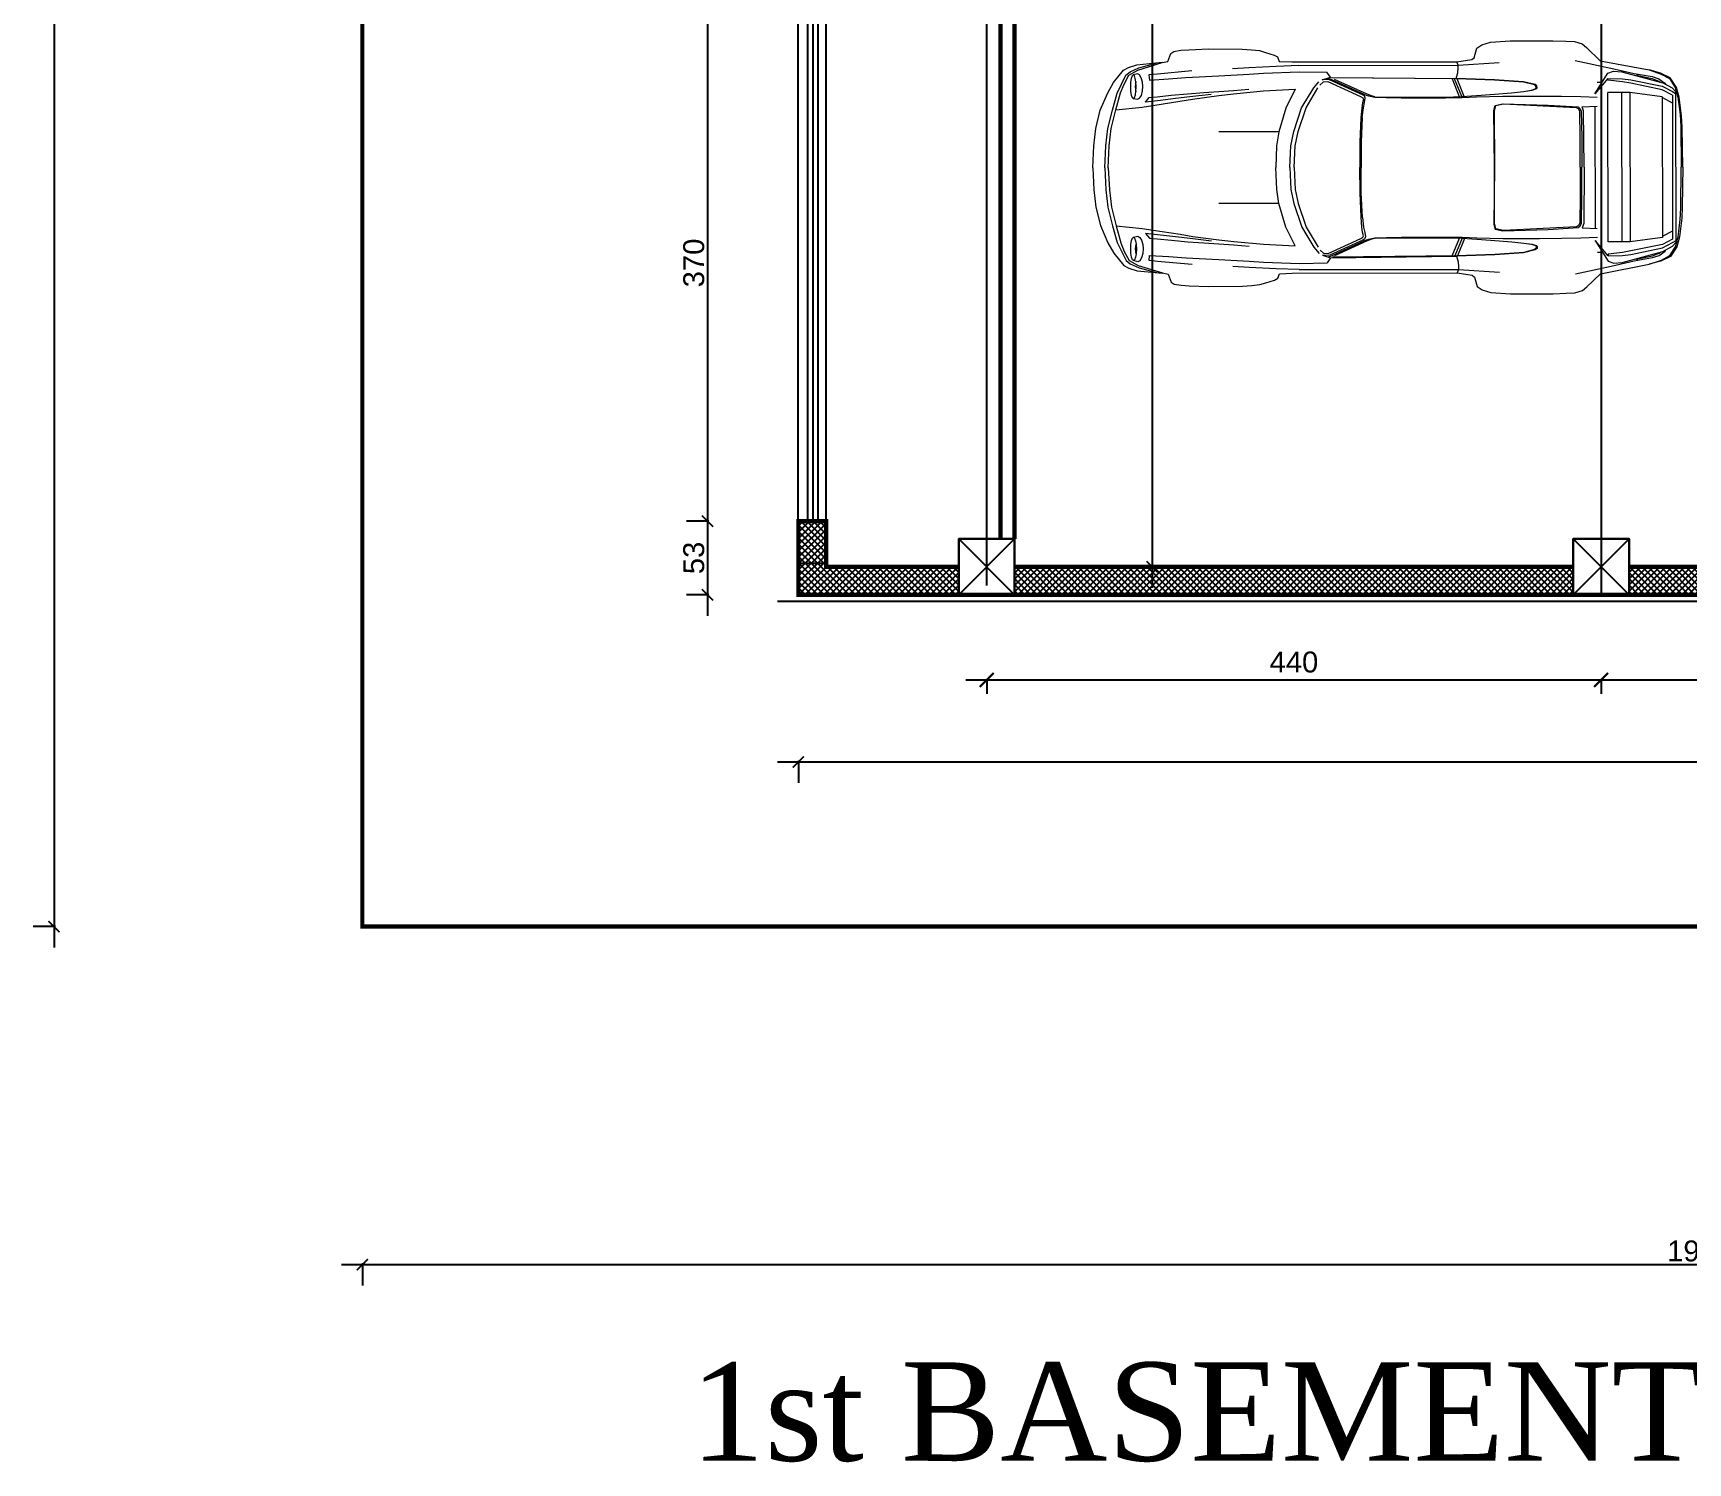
# Model space of a CAD drawing. Extents: x 250879 to 348495, y -51522 to -9360.
# Drawn here: x 301446 to 302632, y -24153 to -23128 of the extents above; entities that cross this region are included whole.
import ezdxf

# ---------------------------------------------------------------- set-up
doc = ezdxf.new("R2010")
doc.units = 0
doc.layers.get('0').update_dxf_attribs({"linetype": 'CONTINUOUS'})
doc.layers.get('DEFPOINTS').update_dxf_attribs({"color": 9, "linetype": 'CONTINUOUS'})
doc.layers.add('A-text finishing', color=6, linetype='CONTINUOUS', lineweight=13)
doc.layers.add('FIGURES', color=153, linetype='CONTINUOUS', lineweight=0)
for name, color, linetype in [('AXIS', 1, 'CONTINUOUS'), ('COLUMN', 5, 'CONTINUOUS'), ('FURNITURE', 4, 'CONTINUOUS'), ('TEXT', 3, 'CONTINUOUS'), ('WALL', 7, 'CONTINUOUS'), ('WALL1', 2, 'CONTINUOUS')]:
    doc.layers.add(name, color=color, linetype=linetype)
doc.styles.get("Standard").update_dxf_attribs({"font": 'sanss___.ttf', "height": 15})
doc.styles.add('style2', font='romantic.ttf', dxfattribs={"height": 50})
doc.dimstyles.get("Standard").update_dxf_attribs({"dimtxt": 15, "dimasz": 10, "dimexe": 10, "dimexo": 30, "dimgap": 5, "dimtad": 1, "dimdec": 0, "dimdsep": 46, "dimtxsty": 'Standard', "dimblk1": 'ARCHTICK', "dimblk2": 'ARCHTICK', "dimsah": 1, "dimcen": 2.5, "dimdle": 15, "dimclrd": 3, "dimclre": 3, "dimclrt": 3, "dimazin": 0, "dimtfac": 1, "dimtdec": 0, "dimtmove": 2, "dimatfit": 2, "dimldrblk": 'ARCHTICK', "dimfxl": 1.0455, "dimfxlon": 1, "dimtolj": 1, "dimtzin": 0, "dimarcsym": 0})
doc.dimstyles.new('STANDARD$0', dxfattribs={"dimscale": 0, "dimtxt": 12, "dimasz": 8, "dimexe": 15, "dimexo": 0.0625, "dimgap": 2, "dimtad": 1, "dimdec": 0, "dimzin": 0, "dimdsep": 46, "dimtxsty": 'Standard', "dimblk1": 'ARCHTICK', "dimblk2": 'ARCHTICK', "dimsah": 1, "dimcen": 0.09, "dimdle": 15, "dimclrd": 3, "dimclre": 3, "dimclrt": 3, "dimazin": 0, "dimtfac": 1, "dimtdec": 0, "dimtofl": 0, "dimtmove": 1, "dimatfit": 3, "dimldrblk": 'ARCHTICK', "dimfxl": 1.0455, "dimfxlon": 1, "dimtolj": 1, "dimtzin": 0, "dimarcsym": 0})

# ---------------------------------------------------------------- blocks, each defined once
blk = doc.blocks.new('_ARCHTICK')
at = {"color": 0, "linetype": 'ByBlock', "const_width": 0.15}
blk.add_lwpolyline([(-0.5, -0.5), (0.5, 0.5)], dxfattribs=at)
blk = doc.blocks.new('*D109')
at = {"layer": 'DEFPOINTS', "color": 0, "linetype": 'ByBlock', "ltscale": 3, "transparency": 16777216}
for p in [(302129.4, -23583.9), (302569.8, -23583.9), (302569.8, -23591.7)]:
    blk.add_point(p, dxfattribs=at)
at = {"layer": 'WALL1', "color": 3, "linetype": 'ByBlock', "lineweight": -2, "ltscale": 3, "transparency": 16777216}
for p, q in [((302114.4, -23591.7), (302584.8, -23591.7)), ((302129.4, -23591.7), (302129.4, -23601.7)), ((302569.8, -23591.7), (302569.8, -23601.7))]:
    blk.add_line(p, q, dxfattribs=at)
at = {"layer": 'WALL1', "color": 3, "linetype": 'ByBlock', "lineweight": -2, "ltscale": 3, "transparency": 16777216, "xscale": 10, "yscale": 10, "zscale": 10, "rotation": 180}
blk.add_blockref('_ARCHTICK', (302129.4, -23591.7), dxfattribs=at)
at = {"layer": 'WALL1', "color": 3, "linetype": 'ByBlock', "lineweight": -2, "ltscale": 3, "transparency": 16777216, "xscale": 10, "yscale": 10, "zscale": 10}
blk.add_blockref('_ARCHTICK', (302569.8, -23591.7), dxfattribs=at)
at = {"layer": 'WALL1', "color": 3, "linetype": 'ByBlock', "ltscale": 3, "transparency": 16777216, "insert": (302349.6, -23579), "char_height": 15, "attachment_point": 5}
blk.add_mtext('\\A1;440', dxfattribs=at)
blk = doc.blocks.new('*D110')
at = {"layer": 'DEFPOINTS', "color": 0, "linetype": 'ByBlock', "ltscale": 3, "transparency": 16777216}
for p in [(302569.8, -23583.9), (303210.1, -23591.7), (303210.1, -23591.7)]:
    blk.add_point(p, dxfattribs=at)
at = {"layer": 'WALL1', "color": 3, "linetype": 'ByBlock', "lineweight": -2, "ltscale": 3, "transparency": 16777216}
for p, q in [((303210.1, -23591.7), (303210.1, -23581.7)), ((302554.8, -23591.7), (303225.1, -23591.7)), ((302569.8, -23591.7), (302569.8, -23601.7))]:
    blk.add_line(p, q, dxfattribs=at)
at = {"layer": 'WALL1', "color": 3, "linetype": 'ByBlock', "lineweight": -2, "ltscale": 3, "transparency": 16777216, "xscale": 10, "yscale": 10, "zscale": 10, "rotation": 180}
blk.add_blockref('_ARCHTICK', (302569.8, -23591.7), dxfattribs=at)
at = {"layer": 'WALL1', "color": 3, "linetype": 'ByBlock', "lineweight": -2, "ltscale": 3, "transparency": 16777216, "xscale": 10, "yscale": 10, "zscale": 10}
blk.add_blockref('_ARCHTICK', (303210.1, -23591.7), dxfattribs=at)
at = {"layer": 'WALL1', "color": 3, "linetype": 'ByBlock', "ltscale": 3, "transparency": 16777216, "insert": (302890, -23578.9), "char_height": 15, "attachment_point": 5}
blk.add_mtext('\\A1;640', dxfattribs=at)
blk = doc.blocks.new('AXISG')
at = {"layer": 'AXIS'}
for p, q in [((305954.9, -19949.2), (305954.9, -23524.1)), ((306395.4, -19949.2), (306395.4, -23531.7))]:
    blk.add_line(p, q, dxfattribs=at)
blk = doc.blocks.new('*D23')
at = {"layer": 'DEFPOINTS', "color": 0, "linetype": 'Continuous', "transparency": 16777216}
for p in [(157318.4, -32835.7), (157097.4, -36546.7), (157318.4, -36546.7)]:
    blk.add_point(p, dxfattribs=at)
at = {"layer": 'WALL', "color": 3, "linetype": 'Continuous', "lineweight": -2, "transparency": 16777216}
for p, q in [((157097.4, -32820.7), (157097.4, -36561.7)), ((157098.5, -32835.7), (157082.4, -32835.7)), ((157098.5, -36546.7), (157082.4, -36546.7))]:
    blk.add_line(p, q, dxfattribs=at)
at = {"layer": 'WALL', "color": 3, "linetype": 'Continuous', "lineweight": -2, "transparency": 16777216, "xscale": 8, "yscale": 8, "zscale": 8}
for p, rotation in [((157097.4, -32835.7), 90), ((157097.4, -36546.7), 270)]:
    blk.add_blockref('_ARCHTICK', p, dxfattribs=dict(at, rotation=rotation))
at = {"layer": 'WALL', "color": 3, "linetype": 'Continuous', "transparency": 16777216, "insert": (157087.7, -34691.2), "char_height": 15, "attachment_point": 5, "rotation": 90}
blk.add_mtext('\\A1;3711', dxfattribs=at)
blk = doc.blocks.new('*D24')
at = {"layer": 'DEFPOINTS', "color": 0, "linetype": 'Continuous', "transparency": 16777216}
for p in [(157318.4, -36546.7), (159235.4, -36546.7), (159235.4, -36789)]:
    blk.add_point(p, dxfattribs=at)
at = {"layer": 'WALL', "color": 3, "linetype": 'Continuous', "lineweight": -2, "transparency": 16777216}
for p, q in [((157303.4, -36789), (159250.4, -36789)), ((157318.4, -36788), (157318.4, -36804)), ((159235.4, -36788), (159235.4, -36804))]:
    blk.add_line(p, q, dxfattribs=at)
at = {"layer": 'WALL', "color": 3, "linetype": 'Continuous', "lineweight": -2, "transparency": 16777216, "xscale": 8, "yscale": 8, "zscale": 8, "rotation": 180}
blk.add_blockref('_ARCHTICK', (157318.4, -36789), dxfattribs=at)
at = {"layer": 'WALL', "color": 3, "linetype": 'Continuous', "lineweight": -2, "transparency": 16777216, "xscale": 8, "yscale": 8, "zscale": 8}
blk.add_blockref('_ARCHTICK', (159235.4, -36789), dxfattribs=at)
at = {"layer": 'WALL', "color": 3, "linetype": 'Continuous', "transparency": 16777216, "insert": (158276.9, -36779.3), "char_height": 15, "attachment_point": 5}
blk.add_mtext('\\A1;1917', dxfattribs=at)
blk = doc.blocks.new('XREF1$0$02PCAR09')
at = {"color": 0, "linetype": 'ByBlock'}
for p, q in [((-139.39, 33.77), (-143.26, 30.05)), ((-138.14, 34.83), (-139.39, 33.77)), ((-136.04, 35.43), (-138.14, 34.83)), ((-133.57, 35.58), (-136.04, 35.43)), ((-129.86, 35.7), (-133.57, 35.58)), ((-117.88, 35.7), (-129.86, 35.7)), ((-112.33, 35.34), (-117.88, 35.7)), ((-109.85, 34.59), (-112.33, 35.34)), ((-108.47, 33.6), (-109.85, 34.59)), ((-107.73, 30.95), (-108.47, 33.6)), ((-47.09, 33.02), (-48.85, 32.53)), ((-44.85, 33.29), (-47.09, 33.02)), ((-42.26, 33.45), (-44.85, 33.29)), ((-32.75, 33.53), (-42.26, 33.45)), ((-27.18, 33.31), (-32.75, 33.53)), ((-24.96, 33.14), (-27.18, 33.31)), ((-22.98, 32.83), (-24.96, 33.14)), ((-22.13, 32.24), (-22.98, 32.83)), ((-143.26, 30.05), (-157.04, 27.42)), ((-136.16, 30.07), (-146.25, 27.9)), ((-103.18, 28.82), (-114.79, 29.59)), ((-107, 30.43), (-107.73, 30.95)), ((-102.8, 29.76), (-107, 30.43)), ((-103.18, 28.82), (-102.8, 29.76)), ((-58.2, 28.79), (-103.18, 28.82)), ((-103.18, 28.09), (-103.18, 28.82)), ((-103.06, 26.7), (-103.18, 28.09)), ((-56.22, 29.83), (-102.8, 29.76)), ((-58.2, 28.77), (-51.78, 28.55)), ((-52.64, 29.95), (-56.22, 29.83)), ((-52.16, 31.23), (-52.64, 29.95)), ((-51.29, 31.76), (-52.16, 31.23)), ((-51.78, 28.55), (-44.15, 28.14)), ((-48.85, 32.53), (-51.29, 31.76)), ((-44.15, 28.14), (-39.54, 27.93)), ((-21.22, 30), (-22.13, 32.24)), ((-19.65, 29.66), (-21.22, 30)), ((-12.48, 29.04), (-19.65, 29.78)), ((-12.79, 27.56), (-19.65, 29.66)), ((-13.04, 28.18), (-17.96, 29.55)), ((-10.59, 27.09), (-13.04, 28.18)), ((-10.14, 28.29), (-12.48, 29.04)), ((-8.78, 27.56), (-10.14, 28.29)), ((-164.79, 22.49), (-162.98, 25.22)), ((-162.81, 24.98), (-164.42, 22.49)), ((-160.88, 23.8), (-163.6, 22.32)), ((-162.98, 25.22), (-160.29, 26.5)), ((-160.49, 26.23), (-162.81, 24.98)), ((-161.5, 23.73), (-161.74, 23.33)), ((-159.78, 24.91), (-161.5, 23.73)), ((-149.39, 26.87), (-160.88, 23.8)), ((-151.85, 24.65), (-160.77, 22.81)), ((-160.77, 21.82), (-151.85, 23.66)), ((-157.04, 27.42), (-160.49, 26.23)), ((-160.29, 26.5), (-157.04, 27.42)), ((-159.78, 24.24), (-160.17, 23.99)), ((-157.91, 25.53), (-159.78, 24.91)), ((-157.91, 25.01), (-159.78, 24.24)), ((-152.81, 26.43), (-157.91, 25.53)), ((-153.83, 25.85), (-157.91, 25.01)), ((-153.47, 26.28), (-153.83, 25.85)), ((-146.25, 27.9), (-152.81, 26.43)), ((-149.51, 24.91), (-151.85, 24.65)), ((-151.85, 23.66), (-149.51, 24.04)), ((-145.43, 25.03), (-149.51, 24.91)), ((-149.51, 24.04), (-145.43, 24.53)), ((-147.04, 27.13), (-149.39, 26.87)), ((-145.43, 26.52), (-147.04, 27.13)), ((-141.73, 20.71), (-145.43, 26.52)), ((-145.43, 25.03), (-141.73, 20.73)), ((-145.43, 24.53), (-145.43, 25.03)), ((-142.39, 24.02), (-143.85, 23.95)), ((-124.86, 23.34), (-121.58, 24.14)), ((-124.69, 23.22), (-121.6, 24.01)), ((-121.6, 24.01), (-113.44, 24.57)), ((-121.58, 24.14), (-113.44, 24.69)), ((-113.44, 24.69), (-102.68, 25.08)), ((-113.44, 24.57), (-102.68, 24.96)), ((-104.9, 20.03), (-102.9, 24.96)), ((-104.22, 19.99), (-102.17, 24.96)), ((-101.45, 24.96), (-103.47, 19.98)), ((-102.68, 25.44), (-103.06, 26.7)), ((-67.1, 25.44), (-102.68, 25.06)), ((-102.68, 25.08), (-102.68, 25.44)), ((-102.68, 24.94), (-67.65, 25.32)), ((-102.68, 25.06), (-102.68, 24.94)), ((-77.45, 20.66), (-68.24, 24.88)), ((-67.39, 24.89), (-76.59, 20.66)), ((-76.17, 20.52), (-66.86, 24.77)), ((-66.4, 24.24), (-75.65, 20.03)), ((-66.42, 25.2), (-67.39, 24.89)), ((-67.1, 25.46), (-66.11, 26.89)), ((-67.1, 25.54), (-67.1, 25.54)), ((-64.81, 24.72), (-67.1, 25.46)), ((-66.86, 24.77), (-65.78, 24.81)), ((-65.14, 24.16), (-66.4, 24.24)), ((-58.32, 27.06), (-66.11, 26.89)), ((-65.78, 24.81), (-64.81, 24.72)), ((-64.13, 23.29), (-65.14, 24.16)), ((-62.4, 22.49), (-63.89, 24.21)), ((-48.2, 26.63), (-58.32, 27.06)), ((-44.15, 26.41), (-48.2, 26.63)), ((-35.6, 25.95), (-44.15, 26.41)), ((-26.33, 25.46), (-35.6, 25.95)), ((-28.03, 27.35), (-18.29, 26.45)), ((-21.41, 25.08), (-26.33, 25.46)), ((-16.03, 24.72), (-21.41, 25.08)), ((-18.29, 26.45), (-15.88, 26.19)), ((-15.88, 26.19), (-16.03, 24.72)), ((-14.22, 22.91), (-14.12, 24.14)), ((-14.12, 24.14), (-13.76, 25.41)), ((-13.76, 25.41), (-13.28, 26.26)), ((-13.28, 26.26), (-12.67, 26.55)), ((-10.26, 26.19), (-12.79, 27.56)), ((-12.67, 26.55), (-11.49, 26.19)), ((-12.31, 22.86), (-12.22, 24.26)), ((-12.22, 24.26), (-12.07, 25.22)), ((-12.22, 24.26), (-12.04, 22.86)), ((-12.07, 25.22), (-11.81, 25.93)), ((-11.81, 25.93), (-11.49, 26.19)), ((-11.49, 26.19), (-11.18, 25.93)), ((-11.18, 25.93), (-10.93, 25.22)), ((-10.93, 25.22), (-10.74, 24.13)), ((-10.74, 24.13), (-10.69, 22.86)), ((-9.43, 26.13), (-10.59, 27.09)), ((-8.9, 23.63), (-10.26, 26.19)), ((-6.9, 21.08), (-9.43, 26.13)), ((-7.91, 21.15), (-8.9, 23.63)), ((-5.94, 24.09), (-8.78, 27.56)), ((-4.27, 21.14), (-5.94, 24.09)), ((-166.21, 14.44), (-165.56, 19.69)), ((-165.19, 19.69), (-165.8, 14.82)), ((-165.56, 19.69), (-164.79, 22.49)), ((-164.42, 22.49), (-165.19, 19.69)), ((-163.6, 22.32), (-164.59, 21.21)), ((-163.6, 21.32), (-164.59, 20.71)), ((-164.59, -21.21), (-164.59, 21.21)), ((-160.77, 22.81), (-163.6, 21.32)), ((-163.6, 20.33), (-160.77, 21.82)), ((-163.6, 20.33), (-163.6, -20.33)), ((-163.6, 18.05), (-160.88, 19.53)), ((-160.77, 19.82), (-151.61, 21.07)), ((-160.77, 19.82), (-160.77, -19.82)), ((-151.61, 21.07), (-151.61, -21.07)), ((-151.61, 21.07), (-145.43, 21.07)), ((-149.26, 21.07), (-149.26, -21.19)), ((-145.43, -21.07), (-145.43, 21.07)), ((-137.77, 19.96), (-142.39, 19.75)), ((-132.34, 20.03), (-137.77, 19.96)), ((-126.04, 20.1), (-132.34, 20.03)), ((-115.78, 20.11), (-126.04, 20.1)), ((-125.42, 22.45), (-125.37, 22.96)), ((-125.08, 22.11), (-125.42, 22.45)), ((-125.37, 22.96), (-124.86, 23.34)), ((-125.15, 22.43), (-125.13, 22.84)), ((-124.89, 22.11), (-125.15, 22.43)), ((-125.13, 22.84), (-124.69, 23.22)), ((-124.01, 21.73), (-125.08, 22.11)), ((-123.84, 21.73), (-124.89, 22.11)), ((-121.62, 21.38), (-124.01, 21.73)), ((-121.62, 21.38), (-123.84, 21.73)), ((-118.22, 21.03), (-121.62, 21.38)), ((-112.19, 20.51), (-118.22, 21.03)), ((-108.37, 19.87), (-115.78, 20.11)), ((-108.37, 20.23), (-112.19, 20.51)), ((-104.22, 19.99), (-108.37, 20.23)), ((-104.27, 19.73), (-108.37, 19.87)), ((-99.56, 19.65), (-104.27, 19.73)), ((-99.52, 19.84), (-104.22, 19.99)), ((-87.11, 19.64), (-99.56, 19.65)), ((-87.11, 19.87), (-99.52, 19.84)), ((-82.86, 19.87), (-87.11, 19.87)), ((-82.86, 19.72), (-87.11, 19.64)), ((-79.67, 19.98), (-82.86, 19.87)), ((-79.63, 19.86), (-82.86, 19.72)), ((-79.67, 19.96), (-78.74, 20.2)), ((-77.89, 20.2), (-79.63, 19.86)), ((-78.74, 20.2), (-77.45, 20.66)), ((-77.21, 20.44), (-77.89, 20.2)), ((-76.59, 20.66), (-77.21, 20.44)), ((-76.95, 19.52), (-76.71, 20.25)), ((-76.73, 18.37), (-76.95, 19.52)), ((-76.71, 20.25), (-76.17, 20.52)), ((-76.22, 19.69), (-76.44, 19.24)), ((-76.44, 19.24), (-76.15, 18.22)), ((-75.65, 20.03), (-76.22, 19.69)), ((-60.22, 16.82), (-63.6, 22.49)), ((-58.97, 16.82), (-62.4, 22.49)), ((-57.13, 22.11), (-54.53, 16.8)), ((-48.2, 21.63), (-57.13, 22.11)), ((-39.78, 20.85), (-48.2, 21.63)), ((-39.78, 21.75), (-44.12, 22.11)), ((-35.6, 21.46), (-39.78, 21.75)), ((-35.6, 20.37), (-39.78, 20.85)), ((-31.38, 21.21), (-35.6, 21.46)), ((-28.21, 19.38), (-35.6, 20.37)), ((-33.48, 20.69), (-27.45, 19.99)), ((-26.79, 20.88), (-31.38, 21.21)), ((-24.62, 18.78), (-28.21, 19.38)), ((-27.45, 19.99), (-23.36, 19.5)), ((-22.2, 20.45), (-26.79, 20.88)), ((-17.01, 17.6), (-24.62, 18.78)), ((-23.36, 19.5), (-19.12, 18.97)), ((-18.2, 20.06), (-22.2, 20.45)), ((-19.12, 18.97), (-14.89, 18.51)), ((-16, 19.87), (-18.2, 20.06)), ((-14.89, 18.51), (-16, 19.87)), ((-14.12, 21.68), (-14.22, 22.91)), ((-13.76, 20.44), (-14.12, 21.68)), ((-13.28, 19.65), (-13.76, 20.44)), ((-12.67, 19.33), (-13.28, 19.65)), ((-11.49, 19.6), (-12.67, 19.33)), ((-12.24, 21.56), (-12.31, 22.86)), ((-12.04, 22.86), (-12.24, 21.56)), ((-12.07, 20.57), (-12.24, 21.58)), ((-11.81, 19.84), (-12.07, 20.57)), ((-11.49, 19.6), (-11.81, 19.84)), ((-11.18, 19.81), (-11.49, 19.6)), ((-10.93, 20.51), (-11.18, 19.81)), ((-10.74, 21.58), (-10.93, 20.51)), ((-10.69, 22.86), (-10.74, 21.58)), ((-6.56, 16.32), (-7.91, 21.15)), ((-5.57, 16.32), (-6.9, 21.08)), ((-2.17, 16.31), (-4.27, 21.14)), ((-166.35, 11.22), (-166.21, 14.44)), ((-165.8, 14.82), (-165.94, 11.59)), ((-138.14, 17.06), (-142.38, 17.26)), ((-141.73, 17.26), (-141.73, -17.16)), ((-138.66, 0), (-138.57, 15.9)), ((-138.57, 15.9), (-138.14, 17.06)), ((-137.9, 15.9), (-138.04, 8.28)), ((-137.51, 16.58), (-137.9, 15.9)), ((-137.56, 8.16), (-137.48, 15.78)), ((-136.98, 17.01), (-137.51, 16.58)), ((-137.48, 15.78), (-137.08, 16.44)), ((-137.08, 16.44), (-136.55, 16.78)), ((-128.55, 17.52), (-136.98, 17.01)), ((-136.55, 16.78), (-115.95, 17.82)), ((-115.76, 17.94), (-128.55, 17.52)), ((-115.95, 17.82), (-113.73, 17.36)), ((-113.56, 17.48), (-115.76, 17.94)), ((-113.73, 17.36), (-113.35, 15.95)), ((-113.2, 16.07), (-113.56, 17.48)), ((-113.4, -0.02), (-113.2, 16.07)), ((-113.35, 15.95), (-113.4, 0.02)), ((-76.42, 16.82), (-76.73, 18.37)), ((-76.1, 14.07), (-76.42, 16.82)), ((-76.15, 18.22), (-75.93, 16.82)), ((-76.1, 14.07), (-75.74, 7.15)), ((-75.93, 16.82), (-75.72, 13.98)), ((-60.22, 16.82), (-60.22, 16.82)), ((-58, 10.14), (-60.22, 16.82)), ((-56.75, 10.14), (-58.97, 16.82)), ((-54.53, 16.8), (-52.55, 10.14)), ((-13.95, 17.11), (-17.01, 17.6)), ((-6.56, 16.32), (-13.95, 17.11)), ((-5.26, 11.13), (-6.56, 16.32)), ((-4.27, 11.13), (-5.57, 16.32)), ((-0.87, 11.13), (-2.17, 16.31)), ((-166.57, 0.02), (-166.35, 11.22)), ((-165.94, 11.59), (-166.08, 0)), ((-75.72, 13.98), (-75.43, 7.15)), ((-57.13, 6.18), (-58, 10.14)), ((-55.9, 6.18), (-56.75, 10.14)), ((-52.55, 10.14), (-44.12, 10.09)), ((-52.55, 10.14), (-51.92, 6.18)), ((-44.12, 10.09), (-35.6, 10.09)), ((-4.7, 6.2), (-5.26, 11.13)), ((-3.7, 6.2), (-4.27, 11.13)), ((-0.31, 6.18), (-0.87, 11.13)), ((-138.04, 8.28), (-138.04, 0)), ((-137.56, 0), (-137.56, 8.16)), ((-75.74, 7.15), (-75.77, 0)), ((-75.43, 7.15), (-75.4, 0)), ((-56.89, 0), (-57.13, 6.18)), ((-55.64, 0), (-55.9, 6.18)), ((-51.92, 6.18), (-51.68, 0)), ((-4.39, 0), (-4.7, 6.2)), ((-3.4, 0), (-3.7, 6.2)), ((0, 0), (-0.31, 6.18)), ((-165.94, -11.59), (-166.08, 0)), ((-138.66, 0), (-138.57, -15.9)), ((-138.04, -8.28), (-138.04, 0)), ((-137.56, 0), (-137.56, -8.16)), ((-113.4, 0.02), (-113.2, -16.07)), ((-75.74, -7.15), (-75.77, 0)), ((-75.43, -7.15), (-75.4, 0)), ((-56.89, 0), (-57.13, -6.18)), ((-55.64, 0), (-55.9, -6.18)), ((-51.92, -6.18), (-51.68, 0)), ((-4.39, 0), (-4.7, -6.2)), ((-3.4, 0), (-3.7, -6.2)), ((0, 0), (-0.31, -6.18)), ((-166.57, -0.02), (-166.35, -11.22)), ((-113.35, -15.95), (-113.4, -0.02)), ((-137.9, -15.9), (-138.04, -8.28)), ((-137.56, -8.16), (-137.48, -15.78)), ((-76.1, -14.07), (-75.74, -7.15)), ((-75.72, -13.98), (-75.43, -7.15)), ((-57.13, -6.18), (-58, -10.14)), ((-55.9, -6.18), (-56.75, -10.14)), ((-52.55, -10.14), (-51.92, -6.18)), ((-4.7, -6.2), (-5.26, -11.13)), ((-3.7, -6.2), (-4.27, -11.13)), ((-0.31, -6.18), (-0.87, -11.13)), ((-166.35, -11.22), (-166.21, -14.44)), ((-165.8, -14.82), (-165.94, -11.59)), ((-75.93, -16.82), (-75.72, -13.98)), ((-58, -10.14), (-60.22, -16.82)), ((-56.75, -10.14), (-58.97, -16.82)), ((-54.53, -16.8), (-52.55, -10.14)), ((-52.55, -10.14), (-44.12, -10.09)), ((-44.12, -10.09), (-35.6, -10.09)), ((-5.26, -11.13), (-6.56, -16.32)), ((-4.27, -11.13), (-5.57, -16.32)), ((-0.87, -11.13), (-2.17, -16.31)), ((-166.21, -14.44), (-165.56, -19.69)), ((-165.19, -19.69), (-165.8, -14.82)), ((-163.6, -18.05), (-160.88, -19.53)), ((-138.14, -17.06), (-142.38, -17.26)), ((-138.57, -15.9), (-138.14, -17.06)), ((-137.51, -16.58), (-137.9, -15.9)), ((-136.98, -17.01), (-137.51, -16.58)), ((-137.48, -15.78), (-137.08, -16.44)), ((-137.08, -16.44), (-136.55, -16.78)), ((-128.55, -17.52), (-136.98, -17.01)), ((-136.55, -16.78), (-115.95, -17.82)), ((-115.76, -17.94), (-128.55, -17.52)), ((-115.95, -17.82), (-113.73, -17.36)), ((-113.56, -17.48), (-115.76, -17.94)), ((-113.73, -17.36), (-113.35, -15.95)), ((-113.2, -16.07), (-113.56, -17.48)), ((-76.73, -18.37), (-76.95, -19.52)), ((-76.42, -16.82), (-76.73, -18.37)), ((-76.44, -19.24), (-76.15, -18.22)), ((-76.1, -14.07), (-76.42, -16.82)), ((-76.15, -18.22), (-75.93, -16.82)), ((-60.22, -16.82), (-63.6, -22.49)), ((-58.97, -16.82), (-62.4, -22.49)), ((-60.22, -16.82), (-60.22, -16.82)), ((-57.13, -22.11), (-54.53, -16.8)), ((-17.01, -17.6), (-24.62, -18.78)), ((-19.12, -18.97), (-14.89, -18.51)), ((-13.95, -17.11), (-17.01, -17.6)), ((-14.89, -18.51), (-16, -19.87)), ((-6.56, -16.32), (-13.95, -17.11)), ((-6.56, -16.32), (-7.91, -21.15)), ((-5.57, -16.32), (-6.9, -21.08)), ((-2.17, -16.31), (-4.27, -21.14)), ((-165.56, -19.69), (-164.79, -22.49)), ((-164.42, -22.49), (-165.19, -19.69)), ((-164.79, -22.49), (-162.98, -25.22)), ((-163.6, -21.32), (-164.59, -20.71)), ((-163.6, -22.32), (-164.59, -21.21)), ((-162.81, -24.98), (-164.42, -22.49)), ((-163.6, -20.33), (-160.77, -21.82)), ((-160.77, -22.81), (-163.6, -21.32)), ((-160.88, -23.8), (-163.6, -22.32)), ((-161.5, -23.73), (-161.74, -23.33)), ((-160.77, -19.82), (-151.61, -21.07)), ((-160.77, -21.82), (-151.85, -23.66)), ((-151.85, -24.65), (-160.77, -22.81)), ((-151.61, -21.07), (-145.43, -21.07)), ((-141.73, -20.71), (-145.43, -26.52)), ((-145.43, -25.03), (-141.73, -20.73)), ((-137.77, -19.96), (-142.39, -19.75)), ((-132.34, -20.03), (-137.77, -19.96)), ((-126.04, -20.1), (-132.34, -20.03)), ((-115.78, -20.11), (-126.04, -20.1)), ((-125.08, -22.11), (-125.42, -22.45)), ((-125.42, -22.45), (-125.37, -22.96)), ((-125.37, -22.96), (-124.86, -23.34)), ((-124.89, -22.11), (-125.15, -22.43)), ((-125.15, -22.43), (-125.13, -22.84)), ((-125.13, -22.84), (-124.69, -23.22)), ((-124.01, -21.73), (-125.08, -22.11)), ((-123.84, -21.73), (-124.89, -22.11)), ((-124.86, -23.34), (-121.58, -24.14)), ((-124.69, -23.22), (-121.6, -24.01)), ((-121.62, -21.38), (-124.01, -21.73)), ((-121.62, -21.38), (-123.84, -21.73)), ((-118.22, -21.03), (-121.62, -21.38)), ((-112.19, -20.51), (-118.22, -21.03)), ((-108.37, -19.87), (-115.78, -20.11)), ((-108.37, -20.23), (-112.19, -20.51)), ((-104.27, -19.73), (-108.37, -19.87)), ((-104.22, -19.99), (-108.37, -20.23)), ((-104.9, -20.03), (-102.9, -24.96)), ((-99.56, -19.65), (-104.27, -19.73)), ((-99.52, -19.84), (-104.22, -19.99)), ((-104.22, -19.99), (-102.17, -24.96)), ((-101.45, -24.96), (-103.47, -19.98)), ((-87.11, -19.64), (-99.56, -19.65)), ((-87.11, -19.87), (-99.52, -19.84)), ((-82.86, -19.72), (-87.11, -19.64)), ((-82.86, -19.87), (-87.11, -19.87)), ((-79.63, -19.86), (-82.86, -19.72)), ((-79.67, -19.98), (-82.86, -19.87)), ((-79.67, -19.96), (-78.74, -20.2)), ((-77.89, -20.2), (-79.63, -19.86)), ((-78.74, -20.2), (-77.45, -20.66)), ((-77.21, -20.44), (-77.89, -20.2)), ((-77.45, -20.66), (-68.24, -24.88)), ((-76.59, -20.66), (-77.21, -20.44)), ((-76.95, -19.52), (-76.71, -20.25)), ((-76.71, -20.25), (-76.17, -20.52)), ((-67.39, -24.89), (-76.59, -20.66)), ((-76.22, -19.69), (-76.44, -19.24)), ((-75.65, -20.03), (-76.22, -19.69)), ((-76.17, -20.52), (-66.86, -24.77)), ((-66.4, -24.24), (-75.65, -20.03)), ((-64.13, -23.29), (-65.14, -24.16)), ((-62.4, -22.49), (-63.89, -24.21)), ((-48.2, -21.63), (-57.13, -22.11)), ((-39.78, -20.85), (-48.2, -21.63)), ((-39.78, -21.75), (-44.12, -22.11)), ((-35.6, -20.37), (-39.78, -20.85)), ((-35.6, -21.46), (-39.78, -21.75)), ((-28.21, -19.38), (-35.6, -20.37)), ((-31.38, -21.21), (-35.6, -21.46)), ((-33.48, -20.69), (-27.45, -19.99)), ((-26.79, -20.88), (-31.38, -21.21)), ((-24.62, -18.78), (-28.21, -19.38)), ((-27.45, -19.99), (-23.36, -19.5)), ((-22.2, -20.45), (-26.79, -20.88)), ((-23.36, -19.5), (-19.12, -18.97)), ((-18.2, -20.06), (-22.2, -20.45)), ((-16, -19.87), (-18.2, -20.06)), ((-14.12, -21.68), (-14.22, -22.91)), ((-14.22, -22.91), (-14.12, -24.14)), ((-13.76, -20.44), (-14.12, -21.68)), ((-13.28, -19.65), (-13.76, -20.44)), ((-12.67, -19.33), (-13.28, -19.65)), ((-11.49, -19.6), (-12.67, -19.33)), ((-12.24, -21.56), (-12.31, -22.86)), ((-12.31, -22.86), (-12.22, -24.26)), ((-12.07, -20.57), (-12.24, -21.58)), ((-12.04, -22.86), (-12.24, -21.56)), ((-12.22, -24.26), (-12.04, -22.86)), ((-11.81, -19.84), (-12.07, -20.57)), ((-11.49, -19.6), (-11.81, -19.84)), ((-11.18, -19.81), (-11.49, -19.6)), ((-10.93, -20.51), (-11.18, -19.81)), ((-10.74, -21.58), (-10.93, -20.51)), ((-10.69, -22.86), (-10.74, -21.58)), ((-10.74, -24.13), (-10.69, -22.86)), ((-6.9, -21.08), (-9.43, -26.13)), ((-7.91, -21.15), (-8.9, -23.63)), ((-4.27, -21.14), (-5.94, -24.09)), ((-162.98, -25.22), (-160.29, -26.5)), ((-160.49, -26.23), (-162.81, -24.98)), ((-159.78, -24.91), (-161.5, -23.73)), ((-149.39, -26.87), (-160.88, -23.8)), ((-157.04, -27.42), (-160.49, -26.23)), ((-160.29, -26.5), (-157.04, -27.42)), ((-159.78, -24.24), (-160.17, -23.99)), ((-157.91, -25.01), (-159.78, -24.24)), ((-157.91, -25.53), (-159.78, -24.91)), ((-153.83, -25.85), (-157.91, -25.01)), ((-152.81, -26.43), (-157.91, -25.53)), ((-143.26, -30.05), (-157.04, -27.42)), ((-153.47, -26.28), (-153.83, -25.85)), ((-146.25, -27.9), (-152.81, -26.43)), ((-151.85, -23.66), (-149.51, -24.04)), ((-149.51, -24.91), (-151.85, -24.65)), ((-149.51, -24.04), (-145.43, -24.53)), ((-145.43, -25.03), (-149.51, -24.91)), ((-147.04, -27.13), (-149.39, -26.87)), ((-145.43, -26.52), (-147.04, -27.13)), ((-136.16, -30.07), (-146.25, -27.9)), ((-145.43, -24.53), (-145.43, -25.03)), ((-142.39, -24.02), (-143.85, -23.95)), ((-121.6, -24.01), (-113.44, -24.57)), ((-121.58, -24.14), (-113.44, -24.69)), ((-113.44, -24.57), (-102.68, -24.96)), ((-113.44, -24.69), (-102.68, -25.08)), ((-103.06, -26.7), (-103.18, -28.09)), ((-102.68, -25.44), (-103.06, -26.7)), ((-102.68, -25.06), (-102.68, -24.94)), ((-102.68, -24.94), (-67.65, -25.32)), ((-67.1, -25.44), (-102.68, -25.06)), ((-102.68, -25.08), (-102.68, -25.44)), ((-66.42, -25.2), (-67.39, -24.89)), ((-64.81, -24.72), (-67.1, -25.46)), ((-67.1, -25.46), (-66.11, -26.89)), ((-67.1, -25.54), (-67.1, -25.54)), ((-66.86, -24.77), (-65.78, -24.81)), ((-65.14, -24.16), (-66.4, -24.24)), ((-58.32, -27.06), (-66.11, -26.89)), ((-65.78, -24.81), (-64.81, -24.72)), ((-48.2, -26.63), (-58.32, -27.06)), ((-44.15, -26.41), (-48.2, -26.63)), ((-35.6, -25.95), (-44.15, -26.41)), ((-44.15, -28.14), (-39.54, -27.93)), ((-26.33, -25.46), (-35.6, -25.95)), ((-28.03, -27.35), (-18.29, -26.45)), ((-21.41, -25.08), (-26.33, -25.46)), ((-16.03, -24.72), (-21.41, -25.08)), ((-12.79, -27.56), (-19.65, -29.66)), ((-18.29, -26.45), (-15.88, -26.19)), ((-15.88, -26.19), (-16.03, -24.72)), ((-14.12, -24.14), (-13.76, -25.41)), ((-13.76, -25.41), (-13.28, -26.26)), ((-13.28, -26.26), (-12.67, -26.55)), ((-10.59, -27.09), (-13.04, -28.18)), ((-10.26, -26.19), (-12.79, -27.56)), ((-12.67, -26.55), (-11.49, -26.19)), ((-12.22, -24.26), (-12.07, -25.22)), ((-12.07, -25.22), (-11.81, -25.93)), ((-11.81, -25.93), (-11.49, -26.19)), ((-11.49, -26.19), (-11.18, -25.93)), ((-11.18, -25.93), (-10.93, -25.22)), ((-10.93, -25.22), (-10.74, -24.13)), ((-9.43, -26.13), (-10.59, -27.09)), ((-8.9, -23.63), (-10.26, -26.19)), ((-8.78, -27.56), (-10.14, -28.29)), ((-5.94, -24.09), (-8.78, -27.56)), ((-139.39, -33.77), (-143.26, -30.05)), ((-103.18, -28.82), (-114.79, -29.59)), ((-107.73, -30.95), (-108.47, -33.6)), ((-107, -30.43), (-107.73, -30.95)), ((-102.8, -29.76), (-107, -30.43)), ((-103.18, -28.09), (-103.18, -28.82)), ((-58.2, -28.79), (-103.18, -28.82)), ((-103.18, -28.82), (-102.8, -29.76)), ((-56.22, -29.83), (-102.8, -29.76)), ((-58.2, -28.77), (-51.78, -28.55)), ((-52.64, -29.95), (-56.22, -29.83)), ((-52.16, -31.23), (-52.64, -29.95)), ((-51.29, -31.76), (-52.16, -31.23)), ((-51.78, -28.55), (-44.15, -28.14)), ((-48.85, -32.53), (-51.29, -31.76)), ((-47.09, -33.02), (-48.85, -32.53)), ((-22.13, -32.24), (-22.98, -32.83)), ((-21.22, -30), (-22.13, -32.24)), ((-19.65, -29.66), (-21.22, -30)), ((-12.48, -29.04), (-19.65, -29.78)), ((-13.04, -28.18), (-17.96, -29.55)), ((-10.14, -28.29), (-12.48, -29.04)), ((-138.14, -34.83), (-139.39, -33.77)), ((-136.04, -35.43), (-138.14, -34.83)), ((-133.57, -35.58), (-136.04, -35.43)), ((-129.86, -35.7), (-133.57, -35.58)), ((-117.88, -35.7), (-129.86, -35.7)), ((-112.33, -35.34), (-117.88, -35.7)), ((-109.85, -34.59), (-112.33, -35.34)), ((-108.47, -33.6), (-109.85, -34.59)), ((-44.85, -33.29), (-47.09, -33.02)), ((-42.26, -33.45), (-44.85, -33.29)), ((-32.75, -33.53), (-42.26, -33.45)), ((-27.18, -33.31), (-32.75, -33.53)), ((-24.96, -33.14), (-27.18, -33.31)), ((-22.98, -32.83), (-24.96, -33.14))]:
    blk.add_line(p, q, dxfattribs=at)
blk = doc.blocks.new('*D478')
at = {"layer": 'DEFPOINTS', "color": 0, "linetype": 'Continuous', "transparency": 16777216}
for p in [(301994.4, -23107.8), (301929.3, -23478), (301994.4, -23478)]:
    blk.add_point(p, dxfattribs=at)
at = {"layer": 'WALL', "color": 3, "linetype": 'Continuous', "lineweight": -2, "transparency": 16777216}
for p, q in [((301929.3, -23092.8), (301929.3, -23493)), ((301930.3, -23107.8), (301914.3, -23107.8)), ((301930.3, -23478), (301914.3, -23478))]:
    blk.add_line(p, q, dxfattribs=at)
at = {"layer": 'WALL', "color": 3, "linetype": 'Continuous', "lineweight": -2, "transparency": 16777216, "xscale": 8, "yscale": 8, "zscale": 8}
for p, rotation in [((301929.3, -23107.8), 90), ((301929.3, -23478), 270)]:
    blk.add_blockref('_ARCHTICK', p, dxfattribs=dict(at, rotation=rotation))
at = {"layer": 'WALL', "color": 3, "linetype": 'Continuous', "transparency": 16777216, "insert": (301919.5, -23292.9), "char_height": 15, "attachment_point": 5, "rotation": 90}
blk.add_mtext('\\A1;370', dxfattribs=at)
blk = doc.blocks.new('*D479')
at = {"layer": 'DEFPOINTS', "color": 0, "linetype": 'Continuous', "transparency": 16777216}
for p in [(301994.4, -23478), (301929.3, -23530.7), (301994.4, -23530.7)]:
    blk.add_point(p, dxfattribs=at)
at = {"layer": 'WALL', "color": 3, "linetype": 'Continuous', "lineweight": -2, "transparency": 16777216}
for p, q in [((301929.3, -23463), (301929.3, -23545.7)), ((301930.3, -23478), (301914.3, -23478)), ((301930.3, -23530.7), (301914.3, -23530.7))]:
    blk.add_line(p, q, dxfattribs=at)
at = {"layer": 'WALL', "color": 3, "linetype": 'Continuous', "lineweight": -2, "transparency": 16777216, "xscale": 8, "yscale": 8, "zscale": 8}
for p, rotation in [((301929.3, -23478), 90), ((301929.3, -23530.7), 270)]:
    blk.add_blockref('_ARCHTICK', p, dxfattribs=dict(at, rotation=rotation))
at = {"layer": 'WALL', "color": 3, "linetype": 'Continuous', "transparency": 16777216, "insert": (301919.5, -23504.3), "char_height": 15, "attachment_point": 5, "rotation": 90}
blk.add_mtext('\\A1;53', dxfattribs=at)
blk = doc.blocks.new('*D526')
at = {"layer": 'DEFPOINTS', "color": 0, "linetype": 'Continuous', "transparency": 16777216}
for p in [(302281.1, -21864.7), (302248, -23510.7), (302261.7, -23510.7)]:
    blk.add_point(p, dxfattribs=at)
at = {"layer": 'WALL', "color": 3, "linetype": 'Continuous', "lineweight": -2, "transparency": 16777216}
for p, q in [((302248, -21849.7), (302248, -23525.7)), ((302249.1, -21864.7), (302233, -21864.7)), ((302249.1, -23510.7), (302233, -23510.7))]:
    blk.add_line(p, q, dxfattribs=at)
at = {"layer": 'WALL', "color": 3, "linetype": 'Continuous', "lineweight": -2, "transparency": 16777216, "xscale": 8, "yscale": 8, "zscale": 8}
for p, rotation in [((302248, -21864.7), 90), ((302248, -23510.7), 270)]:
    blk.add_blockref('_ARCHTICK', p, dxfattribs=dict(at, rotation=rotation))
at = {"layer": 'WALL', "color": 3, "linetype": 'Continuous', "transparency": 16777216, "insert": (302238.3, -22687.7), "char_height": 15, "attachment_point": 5, "rotation": 90}
blk.add_mtext('\\A1;1646', dxfattribs=at)
blk = doc.blocks.new('*D540')
at = {"layer": 'DEFPOINTS', "color": 0, "linetype": 'Continuous', "transparency": 16777216}
for p in [(301994.4, -23530.7), (303737.5, -23530.7), (303737.5, -23650.5)]:
    blk.add_point(p, dxfattribs=at)
at = {"layer": 'WALL', "color": 3, "linetype": 'Continuous', "lineweight": -2, "transparency": 16777216}
for p, q in [((301979.4, -23650.5), (303752.5, -23650.5)), ((301994.4, -23649.5), (301994.4, -23665.5)), ((303737.5, -23649.5), (303737.5, -23665.5))]:
    blk.add_line(p, q, dxfattribs=at)
at = {"layer": 'WALL', "color": 3, "linetype": 'Continuous', "lineweight": -2, "transparency": 16777216, "xscale": 8, "yscale": 8, "zscale": 8, "rotation": 180}
blk.add_blockref('_ARCHTICK', (301994.4, -23650.5), dxfattribs=at)
at = {"layer": 'WALL', "color": 3, "linetype": 'Continuous', "lineweight": -2, "transparency": 16777216, "xscale": 8, "yscale": 8, "zscale": 8}
blk.add_blockref('_ARCHTICK', (303737.5, -23650.5), dxfattribs=at)
at = {"layer": 'WALL', "color": 3, "linetype": 'Continuous', "transparency": 16777216, "insert": (302865.9, -23640.8), "char_height": 15, "attachment_point": 5}
blk.add_mtext('\\A1;1743', dxfattribs=at)
blk = doc.blocks.new('site77')
at = {"layer": 'WALL', "linetype": 'Continuous', "const_width": 3}
blk.add_lwpolyline([(159633.4, -32835.7), (157318.4, -32835.7), (157318.4, -36546.7), (159235.4, -36546.7)], dxfattribs=at)
at = {"layer": 'WALL', "linetype": 'Continuous'}
dim = blk.add_linear_dim(base=(157097.4, -36546.7), p1=(157318.4, -32835.7), p2=(157318.4, -36546.7), angle=90, dimstyle='STANDARD$0', override={"dimscale": 1}, dxfattribs=at)
dim.commit()
dim.dimension.update_dxf_attribs({"geometry": '*D23', "text_midpoint": (157087.7, -34691.2)})
dim = blk.add_linear_dim(base=(159235.4, -36789), p1=(157318.4, -36546.7), p2=(159235.4, -36546.7), dimstyle='STANDARD$0', override={"dimscale": 1}, dxfattribs=at)
dim.commit()
dim.dimension.update_dxf_attribs({"geometry": '*D24', "text_midpoint": (158276.9, -36779.3)})

msp = doc.modelspace()

# ---------------------------------------------------------------- hatches: boundary and pattern name
at = {"layer": 'AXIS', "ltscale": 3}
h = msp.add_hatch(dxfattribs=at)
h.set_pattern_fill('ANSI37', color=256, style=0)
h.paths.add_polyline_path([(302109.35238, -23510.70422), (302014.35238, -23510.70422), (302014.35238, -23507.95419), (301994.35238, -23507.95419), (301994.35238, -23530.70422), (302109.35238, -23530.70422)])
h.paths.add_polyline_path([(302014.35238, -23477.95419), (301994.35238, -23477.95419), (301994.35238, -23507.95419), (302014.35238, -23507.95419)])
h.paths.add_polyline_path([(302549.82926, -23510.70422), (302149.35238, -23510.70422), (302149.35238, -23530.70422), (302549.82926, -23530.70422)])
h.paths.add_polyline_path([(302863.65805, -23510.70422), (302589.82926, -23510.70422), (302589.82926, -23530.70422), (302863.65805, -23530.70422)])
h.paths.add_polyline_path([(303190.14818, -23510.70422), (302889.98872, -23510.70422), (302889.98872, -23530.70422), (303190.14818, -23530.70422)])
h.paths.add_polyline_path([(302889.98872, -23510.70422), (302863.65805, -23510.70422), (302863.65805, -23530.70422), (302889.98872, -23530.70422)])

# ---------------------------------------------------------------- linework, layer by layer
at = {"layer": 'A-text finishing', "const_width": 3}
for points in [[(302139.35238, -23108.16214), (302139.35238, -23490.70422)], [(302149.35238, -23108.16214), (302149.35238, -23490.70422)]]:
    msp.add_lwpolyline(points, dxfattribs=at)
at = {"layer": 'AXIS'}
for p, q in [((302129.35238, -19501.49474), (302129.35238, -23524.12587)), ((302569.82926, -19501.49474), (302569.82926, -23531.69157))]:
    msp.add_line(p, q, dxfattribs=at)
at = {"layer": 'AXIS', "ltscale": 3}
for p, q in [((302149.35238, -23530.70422), (302109.35238, -23490.70422)), ((302109.35238, -23530.70422), (302149.35238, -23490.70422)), ((302589.82926, -23530.70422), (302549.82926, -23490.70422)), ((302549.82926, -23530.70422), (302589.82926, -23490.70422))]:
    msp.add_line(p, q, dxfattribs=at)
at = {"layer": 'COLUMN'}
for points in [[(302149.35238, -23530.70422), (302149.35238, -23490.70422), (302109.35238, -23490.70422), (302109.35238, -23530.70422), (302149.35238, -23530.70422)], [(302109.35238, -23530.70422), (302109.35238, -23490.70422), (302149.35238, -23490.70422), (302149.35238, -23530.70422), (302109.35238, -23530.70422)], [(302589.82926, -23530.70422), (302589.82926, -23490.70422), (302549.82926, -23490.70422), (302549.82926, -23530.70422), (302589.82926, -23530.70422)], [(302549.82926, -23530.70422), (302549.82926, -23490.70422), (302589.82926, -23490.70422), (302589.82926, -23530.70422), (302549.82926, -23530.70422)]]:
    msp.add_lwpolyline(points, dxfattribs=at)
at = {"layer": 'FURNITURE', "ltscale": 3}
for points in [[(302014.35238, -23507.95419), (302014.35238, -23077.582)], [(301994.35238, -23477.95419), (301994.35238, -23093.32672)], [(302014.35238, -23193.40902), (302014.35238, -23093.32672)], [(302008.67044, -23478.49131), (302008.67044, -23109.40062), (302001.01256, -23109.40062), (302001.01256, -23478.49131)]]:
    msp.add_lwpolyline(points, dxfattribs=at)
at = {"layer": 'WALL', "linetype": 'Continuous'}
msp.add_line((303673.79686, -23535.46173), (301979.54587, -23535.46173), dxfattribs=at)
at = {"layer": 'WALL', "linetype": 'Continuous', "const_width": 3}
for points in [[(303673.79686, -23530.70422), (301994.35238, -23530.70422), (301994.35238, -23477.95419), (302014.35238, -23477.95419), (302014.35238, -23510.70422), (302109.35238, -23510.70422)], [(302014.35238, -23477.95419), (302014.35238, -23492.95419)], [(302549.82926, -23510.70422), (302149.35238, -23510.70422)]]:
    msp.add_lwpolyline(points, dxfattribs=at)
at = {"layer": 'WALL', "linetype": 'Continuous', "ltscale": 3}
for points in [[(301994.35238, -23477.20947), (301994.35238, -23492.95419)], [(301994.35238, -23477.20947), (301994.35238, -23477.20947)], [(301994.35238, -23477.20947), (301994.35238, -23477.20947)], [(302014.35238, -23477.20947), (302014.35238, -23492.95419)], [(302014.35238, -23477.20947), (302014.35238, -23477.20947)]]:
    msp.add_lwpolyline(points, dxfattribs=at)
at = {"layer": 'WALL', "linetype": 'Continuous'}
msp.add_lwpolyline([(301994.35238, -23507.95419), (302014.35238, -23507.95419), (302014.35238, -23477.95419), (301994.35238, -23477.95419)], close=True, dxfattribs=at)
at = {"layer": 'WALL', "linetype": 'Continuous', "ltscale": 3, "const_width": 3}
msp.add_lwpolyline([(302589.82926, -23510.70422), (303190.14818, -23510.70422)], dxfattribs=at)
at = {"layer": 'WALL1'}
msp.add_line((302004.8415, -23109.40062), (302004.8415, -23478.49131), dxfattribs=at)

# ---------------------------------------------------------------- block references
at = {"layer": 'FIGURES', "lineweight": 0, "xscale": -2.539999999841102, "yscale": 2.53999999910593, "zscale": 2.540000000000873, "rotation": 0.07684241378298928}
msp.add_blockref('XREF1$0$02PCAR09', (302205.36388, -23224.72971, -260.82678), dxfattribs=at)
at = {"layer": 'WALL', "linetype": 'Continuous'}
for name, p in [('AXISG', (-3825.53138, 0)), ('site77', (144363.50098, 12778.18974))]:
    msp.add_blockref(name, p, dxfattribs=at)

# ---------------------------------------------------------------- texts
at = {"layer": 'TEXT', "insert": (301916.9834, -24080.84297), "char_height": 70.56, "width": 3056.2551, "attachment_point": 1, "style": 'style2'}
msp.add_mtext('1st BASEMENT FLOOR PLAN sc. 1/100', dxfattribs=at)

# ---------------------------------------------------------------- dimensions: what is measured, and where the dimension line sits
at = {"layer": 'WALL', "linetype": 'Continuous'}
for base, p1, p2, picture, middle in [((302248.0103, -23510.70422), (302281.09671, -21864.6588), (302261.66432, -23510.70422), '*D526', (302238.27368, -22687.68151)), ((301929.27748, -23477.95419), (301994.35238, -23107.78961), (301994.35238, -23477.95419), '*D478', (301919.54086, -23292.8719)), ((301929.27748, -23530.70422), (301994.35238, -23477.95419), (301994.35238, -23530.70422), '*D479', (301919.54086, -23504.3292))]:
    dim = msp.add_linear_dim(base=base, p1=p1, p2=p2, angle=90, dimstyle='STANDARD$0', override={"dimscale": 1}, dxfattribs=at)
    dim.commit()
    dim.dimension.update_dxf_attribs({"geometry": picture, "text_midpoint": middle})
dim = msp.add_linear_dim(base=(303737.51535, -23650.5276), p1=(301994.35238, -23530.70422), p2=(303737.51535, -23530.70422), dimstyle='STANDARD$0', override={"dimscale": 1}, dxfattribs=at)
dim.commit()
dim.dimension.update_dxf_attribs({"geometry": '*D540', "text_midpoint": (302865.93387, -23640.79097)})
at = {"layer": 'WALL1', "linetype": 'ByBlock', "ltscale": 3}
dim = msp.add_linear_dim(base=(302569.82926, -23591.67646), p1=(302129.35238, -23583.88875), p2=(302569.82926, -23583.88875), dimstyle='Standard', dxfattribs=at)
dim.commit()
dim.dimension.update_dxf_attribs({"geometry": '*D109', "text_midpoint": (302349.59082, -23578.95013)})
dim = msp.add_linear_dim(base=(303210.14818, -23591.67646), p1=(302569.82926, -23583.88875), p2=(303210.14818, -23591.67646), dimstyle='Standard', override={"dimtmove": 1}, dxfattribs=at)
dim.commit()
dim.dimension.update_dxf_attribs({"geometry": '*D110', "text_midpoint": (302889.98872, -23578.93984)})

doc.saveas('drawing.dxf')
